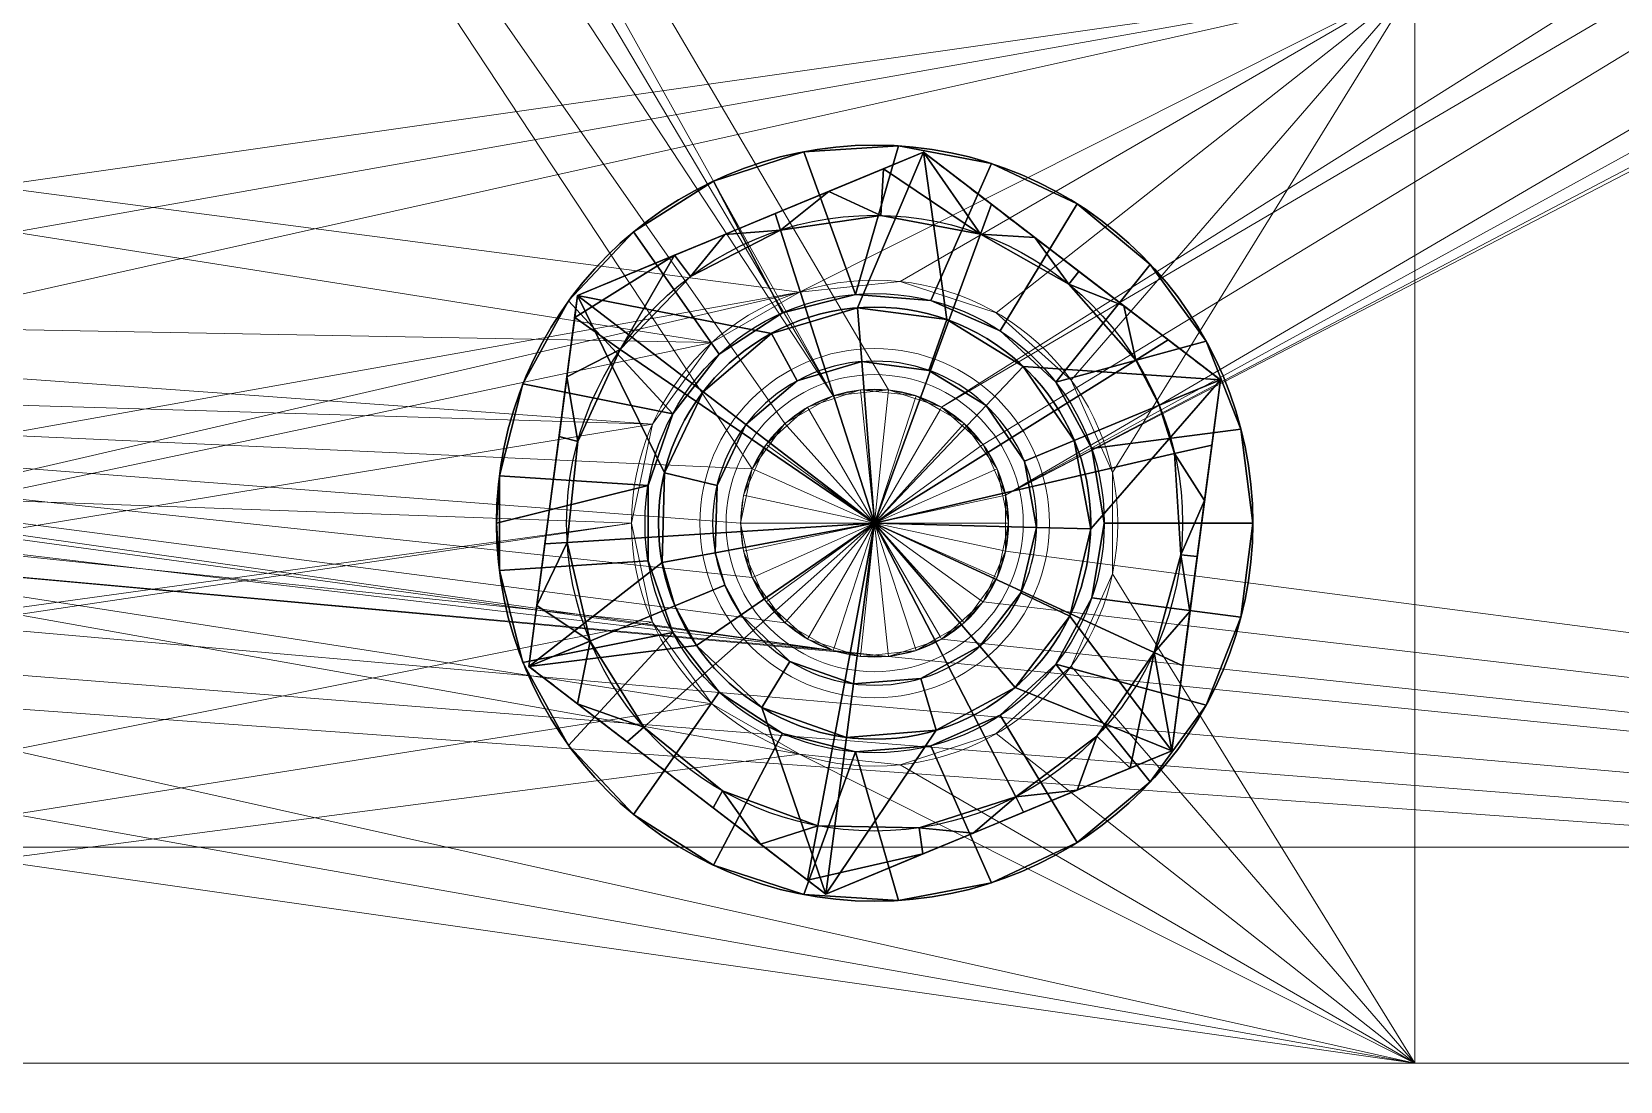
# Model space of a CAD drawing. Header units: millimetres. Extents: x 0 to 1550, y -55 to 90.
# Drawn here: x 35.9 to 65.3, y -21.33 to -1.9 of the extents above; entities that cross this region are included whole.
import ezdxf
from ezdxf.lldxf.tags import DXFTag

# ---------------------------------------------------------------- set-up
doc = ezdxf.new("R2010")
doc.units = ezdxf.units.MM
doc.layers.add('1', color=7, linetype='Continuous', true_color=0xffffff)
tags = doc.linetypes.add('DASHED', pattern=[25.72, 12.86, -12.86]).pattern_tags.tags
tags[6:7] = [DXFTag(74, 4), DXFTag(75, 0), DXFTag(340, '0'), DXFTag(46, 0.0), DXFTag(50, 0.0), DXFTag(44, 0.0), DXFTag(45, 0.0)]
tags[4:5] = [DXFTag(74, 4), DXFTag(75, 0), DXFTag(340, '0'), DXFTag(46, 0.0), DXFTag(50, 0.0), DXFTag(44, 0.0), DXFTag(45, 0.0)]

# ---------------------------------------------------------------- blocks, each defined once
blk = doc.blocks.new('UG_SURFACE_002')
at = {"layer": '1', "color": 30, "linetype": 'Continuous', "lineweight": 18}
for points in [[(44.233792, 46.358146, 144.999996), (24.890738, 81.039555, 144.999996), (24.890738, 78.960441, 144.999996)], [(24.890738, 81.039555, 144.999996), (44.233792, 46.358146, 144.999996), (45.259178, 46.465918, 144.999996)], [(45.259178, 46.465918, 144.999996), (46.239749, 46.147309, 144.999996), (100.000001, 79.999998, 144.999996), (24.890738, 81.039555, 144.999996)], [(100.432269, 77.966318, 144.999996), (100.000001, 79.999998, 144.999996), (46.239749, 46.147309, 144.999996)], [(24.890738, 78.960441, 144.999996), (24.045086, 77.061072, 144.999996), (44.233792, 46.358146, 144.999996)], [(100.432269, 77.966318, 144.999996), (46.239749, 46.147309, 144.999996), (47.005959, 45.457415, 144.999996)], [(47.005959, 45.457415, 144.999996), (47.425319, 44.515517, 144.999996), (101.654343, 76.284274, 144.999996), (100.432269, 77.966318, 144.999996)], [(43.340892, 45.842629, 144.999996), (44.233792, 46.358146, 144.999996), (24.045086, 77.061072, 144.999996), (22.500001, 75.66987, 144.999996)], [(47.425319, 44.515517, 144.999996), (103.454918, 75.244717, 144.999996), (101.654343, 76.284274, 144.999996)], [(10.259178, 46.465918, 144.999996), (42.734865, 45.008503, 144.999996), (22.500001, 75.66987, 144.999996), (20.522643, 75.027391, 144.999996)], [(22.500001, 75.66987, 144.999996), (42.734865, 45.008503, 144.999996), (43.340892, 45.842629, 144.999996)], [(107.500002, 75.66987, 144.999996), (47.425319, 44.515517, 144.999996), (47.425319, 43.484483, 144.999996), (119.999997, 34.000002, 144.999996)], [(47.425319, 44.515517, 144.999996), (107.500002, 75.66987, 144.999996), (105.52264, 75.027391, 144.999996)], [(105.52264, 75.027391, 144.999996), (103.454918, 75.244717, 144.999996), (47.425319, 44.515517, 144.999996)], [(26.5, 70), (59.999999, 70), (59.999999, 10.5), (26.5, 10.5)], [(10.259178, 46.465918, 144.999996), (42.520501, 44, 144.999996), (42.734865, 45.008503, 144.999996)], [(10.259178, 46.465918, 144.999996), (44.233792, 41.641854, 144.999996), (43.340892, 42.157371, 144.999996)], [(43.340892, 42.157371, 144.999996), (42.734865, 42.991497, 144.999996), (10.259178, 46.465918, 144.999996)], [(42.734865, 42.991497, 144.999996), (42.520501, 44, 144.999996), (10.259178, 46.465918, 144.999996)], [(44.233792, 41.641854, 144.999996), (10.259178, 46.465918, 144.999996), (11.23975, 46.147309, 144.999996)], [(45.259178, 46.465918, 144.999996), (44.233792, 46.358146, 144.999996), (44.740822, 46.465918, 129.999995)], [(44.233792, 46.358146, 144.999996), (44.250537, 46.306614, 129.999995), (44.740822, 46.465918, 129.999995)], [(45.000002, 44, 128.510162), (44.740822, 46.465918, 129.999995), (44.250537, 46.306614, 129.999995)], [(44.740822, 46.465918, 129.999995), (45.253515, 46.412032, 129.999995), (45.259178, 46.465918, 144.999996)], [(45.253515, 46.412032, 129.999995), (44.740822, 46.465918, 129.999995), (45.000002, 44, 128.510162)], [(45.259178, 46.465918, 144.999996), (45.253515, 46.412032, 129.999995), (45.766208, 46.358146, 129.999995)], [(46.239749, 46.147309, 144.999996), (45.259178, 46.465918, 144.999996), (45.766208, 46.358146, 129.999995)], [(43.760251, 46.147309, 129.999995), (44.233792, 46.358146, 144.999996), (43.340892, 45.842629, 144.999996)], [(43.760251, 46.147309, 129.999995), (44.250537, 46.306614, 129.999995), (44.233792, 46.358146, 144.999996)], [(44.250537, 46.306614, 129.999995), (43.760251, 46.147309, 129.999995), (45.000002, 44, 128.510162)], [(45.000002, 44, 128.510162), (45.766208, 46.358146, 129.999995), (45.253515, 46.412032, 129.999995)], [(46.212658, 46.100385, 129.999995), (45.766208, 46.358146, 129.999995), (45.000002, 44, 128.510162)], [(45.766208, 46.358146, 129.999995), (46.212658, 46.100385, 129.999995), (46.239749, 46.147309, 144.999996)], [(44.233792, 41.641854, 144.999996), (11.23975, 46.147309, 144.999996), (12.005958, 45.457415, 144.999996)], [(43.340892, 45.842629, 144.999996), (43.377146, 45.802362, 129.999995), (43.760251, 46.147309, 129.999995)], [(45.000002, 44, 128.510162), (43.760251, 46.147309, 129.999995), (43.377146, 45.802362, 129.999995)], [(45.000002, 44, 128.510162), (46.659108, 45.842629, 129.999995), (46.212658, 46.100385, 129.999995)], [(46.239749, 46.147309, 144.999996), (46.212658, 46.100385, 129.999995), (46.659108, 45.842629, 129.999995)], [(47.005959, 45.457415, 144.999996), (46.239749, 46.147309, 144.999996), (46.659108, 45.842629, 129.999995)], [(43.340892, 45.842629, 144.999996), (42.734865, 45.008503, 144.999996), (42.994041, 45.457415, 129.999995)], [(42.994041, 45.457415, 129.999995), (43.377146, 45.802362, 129.999995), (43.340892, 45.842629, 144.999996)], [(43.377146, 45.802362, 129.999995), (42.994041, 45.457415, 129.999995), (45.000002, 44, 128.510162)], [(46.962123, 45.425564, 129.999995), (46.659108, 45.842629, 129.999995), (45.000002, 44, 128.510162)], [(46.659108, 45.842629, 129.999995), (46.962123, 45.425564, 129.999995), (47.005959, 45.457415, 144.999996)], [(44.233792, 41.641854, 144.999996), (12.005958, 45.457415, 144.999996), (12.425317, 44.515517, 144.999996)], [(42.734865, 45.008503, 144.999996), (42.784363, 44.986464, 129.999995), (42.994041, 45.457415, 129.999995)], [(45.000002, 44, 128.510162), (42.994041, 45.457415, 129.999995), (42.784363, 44.986464, 129.999995)], [(45.000002, 44, 128.510162), (47.265135, 45.008503, 129.999995), (46.962123, 45.425564, 129.999995)], [(47.005959, 45.457415, 144.999996), (46.962123, 45.425564, 129.999995), (47.265135, 45.008503, 129.999995)], [(47.425319, 44.515517, 144.999996), (47.005959, 45.457415, 144.999996), (47.265135, 45.008503, 129.999995)], [(42.734865, 45.008503, 144.999996), (42.520501, 44, 144.999996), (42.574681, 44.515517, 129.999995)], [(42.574681, 44.515517, 129.999995), (42.784363, 44.986464, 129.999995), (42.734865, 45.008503, 144.999996)], [(42.784363, 44.986464, 129.999995), (42.574681, 44.515517, 129.999995), (45.000002, 44, 128.510162)], [(47.372319, 44.504251, 129.999995), (47.265135, 45.008503, 129.999995), (45.000002, 44, 128.510162)], [(47.265135, 45.008503, 129.999995), (47.372319, 44.504251, 129.999995), (47.425319, 44.515517, 144.999996)], [(45.259178, 41.534081, 144.999996), (12.425317, 44.515517, 144.999996), (12.425317, 43.484483, 144.999996), (119.999997, 34.000002, 144.999996)], [(12.425317, 44.515517, 144.999996), (45.259178, 41.534081, 144.999996), (44.233792, 41.641854, 144.999996)], [(42.520501, 44, 144.999996), (42.520501, 44, 129.999995), (42.574681, 44.515517, 129.999995)], [(45.000002, 44, 128.510162), (42.574681, 44.515517, 129.999995), (42.520501, 44, 129.999995)], [(45.000002, 44, 128.510162), (47.479499, 44, 129.999995), (47.372319, 44.504251, 129.999995)], [(47.425319, 44.515517, 144.999996), (47.372319, 44.504251, 129.999995), (47.479499, 44, 129.999995)], [(47.479499, 44, 129.999995), (47.425319, 43.484483, 144.999996), (47.425319, 44.515517, 144.999996)], [(42.520501, 44, 144.999996), (42.734865, 42.991497, 144.999996), (42.574681, 43.484483, 129.999995)], [(42.574681, 43.484483, 129.999995), (42.520501, 44, 129.999995), (42.520501, 44, 144.999996)], [(42.520501, 44, 129.999995), (42.574681, 43.484483, 129.999995), (45.000002, 44, 128.510162)], [(45.000002, 44, 128.510162), (42.574681, 43.484483, 129.999995), (42.784363, 43.013535, 129.999995)], [(42.784363, 43.013535, 129.999995), (42.994041, 42.542588, 129.999995), (45.000002, 44, 128.510162)], [(45.000002, 44, 128.510162), (42.994041, 42.542588, 129.999995), (43.377146, 42.197637, 129.999995)], [(43.377146, 42.197637, 129.999995), (43.760251, 41.85269, 129.999995), (45.000002, 44, 128.510162)], [(45.000002, 44, 128.510162), (43.760251, 41.85269, 129.999995), (44.250537, 41.693386, 129.999995)], [(44.250537, 41.693386, 129.999995), (44.740822, 41.534081, 129.999995), (45.000002, 44, 128.510162)], [(45.000002, 44, 128.510162), (44.740822, 41.534081, 129.999995), (45.253515, 41.587967, 129.999995)], [(45.000002, 44, 128.510162), (45.766208, 41.641854, 129.999995), (46.212658, 41.899614, 129.999995)], [(45.000002, 44, 128.510162), (46.659108, 42.157371, 129.999995), (46.962123, 42.574435, 129.999995)], [(45.000002, 44, 128.510162), (47.265135, 42.991497, 129.999995), (47.372319, 43.495748, 129.999995)], [(47.372319, 43.495748, 129.999995), (47.479499, 44, 129.999995), (45.000002, 44, 128.510162)], [(46.962123, 42.574435, 129.999995), (47.265135, 42.991497, 129.999995), (45.000002, 44, 128.510162)], [(46.212658, 41.899614, 129.999995), (46.659108, 42.157371, 129.999995), (45.000002, 44, 128.510162)], [(45.253515, 41.587967, 129.999995), (45.766208, 41.641854, 129.999995), (45.000002, 44, 128.510162)], [(47.479499, 44, 129.999995), (47.372319, 43.495748, 129.999995), (47.425319, 43.484483, 144.999996)], [(119.999997, 34.000002, 144.999996), (12.425317, 43.484483, 144.999996), (12.005958, 42.542588, 144.999996)], [(42.734865, 42.991497, 144.999996), (42.784363, 43.013535, 129.999995), (42.574681, 43.484483, 129.999995)], [(119.999997, 34.000002, 144.999996), (47.425319, 43.484483, 144.999996), (47.005959, 42.542588, 144.999996)], [(47.265135, 42.991497, 129.999995), (47.005959, 42.542588, 144.999996), (47.425319, 43.484483, 144.999996)], [(47.425319, 43.484483, 144.999996), (47.372319, 43.495748, 129.999995), (47.265135, 42.991497, 129.999995)], [(42.994041, 42.542588, 129.999995), (42.784363, 43.013535, 129.999995), (42.734865, 42.991497, 144.999996)], [(42.994041, 42.542588, 129.999995), (42.734865, 42.991497, 144.999996), (43.340892, 42.157371, 144.999996)], [(47.265135, 42.991497, 129.999995), (46.962123, 42.574435, 129.999995), (47.005959, 42.542588, 144.999996)], [(12.005958, 42.542588, 144.999996), (11.23975, 41.85269, 144.999996), (119.999997, 34.000002, 144.999996)], [(43.340892, 42.157371, 144.999996), (43.377146, 42.197637, 129.999995), (42.994041, 42.542588, 129.999995)], [(47.005959, 42.542588, 144.999996), (46.239749, 41.85269, 144.999996), (119.999997, 34.000002, 144.999996)], [(46.659108, 42.157371, 129.999995), (46.239749, 41.85269, 144.999996), (47.005959, 42.542588, 144.999996)], [(47.005959, 42.542588, 144.999996), (46.962123, 42.574435, 129.999995), (46.659108, 42.157371, 129.999995)], [(43.760251, 41.85269, 129.999995), (43.377146, 42.197637, 129.999995), (43.340892, 42.157371, 144.999996)], [(43.340892, 42.157371, 144.999996), (44.233792, 41.641854, 144.999996), (43.760251, 41.85269, 129.999995)], [(46.659108, 42.157371, 129.999995), (46.212658, 41.899614, 129.999995), (46.239749, 41.85269, 144.999996)], [(0, 34.000002, 144.999996), (119.999997, 34.000002, 144.999996), (11.23975, 41.85269, 144.999996), (10.259178, 41.534081, 144.999996)], [(44.233792, 41.641854, 144.999996), (44.250537, 41.693386, 129.999995), (43.760251, 41.85269, 129.999995)], [(119.999997, 34.000002, 144.999996), (46.239749, 41.85269, 144.999996), (45.259178, 41.534081, 144.999996)], [(45.766208, 41.641854, 129.999995), (45.259178, 41.534081, 144.999996), (46.239749, 41.85269, 144.999996)], [(46.239749, 41.85269, 144.999996), (46.212658, 41.899614, 129.999995), (45.766208, 41.641854, 129.999995)], [(44.740822, 41.534081, 129.999995), (44.250537, 41.693386, 129.999995), (44.233792, 41.641854, 144.999996)], [(44.740822, 41.534081, 129.999995), (44.233792, 41.641854, 144.999996), (45.259178, 41.534081, 144.999996)], [(45.259178, 41.534081, 144.999996), (45.253515, 41.587967, 129.999995), (44.740822, 41.534081, 129.999995)], [(45.766208, 41.641854, 129.999995), (45.253515, 41.587967, 129.999995), (45.259178, 41.534081, 144.999996)], [(0, 37.999999, 133.000001), (119.999997, 37.999999, 133.000001), (119.999997, 34.000002, 133.000001), (0, 34.000002, 133.000001)], [(0, 37.999999, 12), (119.999997, 37.999999, 12), (119.999997, 37.999999, 133.000001), (0, 37.999999, 133.000001)], [(15.62717, 20.967131, 12), (17.999999, 20.196153, 12), (119.999997, 37.999999, 12), (0, 37.999999, 12)], [(119.999997, 37.999999, 12), (17.999999, 20.196153, 12), (19.854102, 18.526712, 12)], [(19.854102, 18.526712, 12), (20.868886, 16.24747, 12), (119.999997, 37.999999, 12)], [(100.985214, 19.458869, 12), (103.145897, 20.706339, 12), (119.999997, 37.999999, 12), (20.868886, 16.24747, 12)], [(0, 34.000002, 133.000001), (119.999997, 34.000002, 133.000001), (119.999997, 34.000002, 144.999996), (0, 34.000002, 144.999996)]]:
    blk.add_3dface(points, dxfattribs=at)
blk = doc.blocks.new('uxo_0602_BODY')
at = {"layer": '1', "color": 30, "linetype": 'Continuous', "lineweight": 18}
for p, q in [((0, 38, 12), (120, 38, 12)), ((0, 38, 133), (120, 38, 133)), ((0, 34, 145), (120, 34, 145)), ((0, 34, 133), (120, 34, 133))]:
    blk.add_line(p, q, dxfattribs=at)
at = {"layer": '1', "color": 3, "linetype": 'DASHED', "lineweight": 18, "extrusion": (0, 0, -1)}
for centre in [(-45, 44, -145), (-45, 44, -135)]:
    blk.add_circle(centre, 2.75, dxfattribs=at)
at = {"layer": '1', "color": 30, "linetype": 'Continuous', "lineweight": 18, "extrusion": (0, 0, -1)}
for centre in [(-45, 44, -145), (-45, 44, -130)]:
    blk.add_circle(centre, 2.479, dxfattribs=at)
at = {"layer": '1', "color": 30, "linetype": 'Continuous', "lineweight": 18}
blk.add_blockref('UG_SURFACE_002', (0, 0), dxfattribs=at)
blk = doc.blocks.new('UG_SURFACE_004')
at = {"layer": '1', "color": 30, "linetype": 'Continuous', "lineweight": 18}
for points in [[(59.999999, 70, 12), (26.5, 70, 12), (26.5, 10.5, 12), (59.999999, 10.5, 12)], [(26.5, 70), (59.999999, 70), (59.999999, 10.5), (26.5, 10.5)]]:
    blk.add_3dface(points, dxfattribs=at)
blk = doc.blocks.new('plohadka_pod_uxo_0602')
at = {"layer": '1', "color": 30, "linetype": 'Continuous', "lineweight": 18}
blk.add_blockref('UG_SURFACE_004', (0, 0), dxfattribs=at)
blk = doc.blocks.new('UG_SURFACE_018')
at = {"layer": '1', "color": 30, "linetype": 'Continuous', "lineweight": 18}
for points in [[(0, 20, 55), (0, 14.279754, 46.390578), (0, 13.344152, 48.011087)], [(0, 20, 55), (0, 14.475348, 44.529621), (0, 14.279754, 46.390578)], [(0, 20), (0, 14.475348, 9.529622), (0, 14.279754, 11.390576)], [(0, 20, 55), (0, 20), (0, 13.897114, 42.750001), (0, 14.475348, 44.529621)], [(0, 20), (0, 10.935603, 40.598337), (0, 12.645033, 41.359425)], [(0, 20), (0, 10.935603, 5.598336), (0, 12.645033, 6.359424)], [(0, 12.645033, 41.359425), (0, 13.897114, 42.750001), (0, 20)], [(0, 20), (0, 13.897114, 7.75), (0, 14.475348, 9.529622)], [(0, 20), (0, 0), (0, 9.064398, 5.598336), (0, 10.935603, 5.598336)], [(0, 14.279754, 11.390576), (0, 9.064398, 40.598337), (0, 10.935603, 40.598337), (0, 20)], [(0, 12.645033, 6.359424), (0, 13.897114, 7.75), (0, 20)], [(0, 13.344152, 48.011087), (0, 11.830315, 49.110953), (0, 20, 55)], [(0, 11.830315, 49.110953), (0, 10, 49.5), (0, 0, 55), (0, 20, 55)], [(10, 0, 55), (10, 20, 55), (0, 20, 55), (0, 0, 55)], [(0, 20, 55), (10, 20, 55), (10, 20), (0, 20)], [(10, 0), (0, 0), (0, 20), (10, 20)], [(10, 20, 55), (10, 11.830315, 49.110953), (10, 13.344152, 48.011087)], [(10, 20, 55), (10, 13.344152, 13.011088), (10, 14.279754, 11.390576)], [(10, 13.344152, 48.011087), (10, 14.279754, 46.390578), (10, 20, 55)], [(10, 20), (10, 13.897114, 7.75), (10, 12.645033, 6.359424)], [(10, 14.279754, 11.390576), (10, 14.475348, 9.529622), (10, 20), (10, 20, 55)], [(10, 14.279754, 46.390578), (10, 14.475348, 44.529621), (10, 20, 55)], [(10, 14.475348, 9.529622), (10, 13.897114, 7.75), (10, 20)], [(10, 14.475348, 44.529621), (10, 13.897114, 42.750001), (10, 13.344152, 13.011088), (10, 20, 55)], [(10, 0), (10, 20), (10, 10.935603, 5.598336), (10, 9.064398, 5.598336)], [(10, 20, 55), (10, 0, 55), (10, 10, 49.5), (10, 11.830315, 49.110953)], [(10, 12.645033, 6.359424), (10, 10.935603, 5.598336), (10, 20)], [(0, 14.475348, 44.529621), (10, 14.475348, 44.529621), (10, 14.279754, 46.390578), (0, 14.279754, 46.390578)], [(0, 13.897114, 42.750001), (10, 13.897114, 42.750001), (10, 14.475348, 44.529621), (0, 14.475348, 44.529621)], [(0, 14.475348, 9.529622), (10, 14.475348, 9.529622), (10, 14.279754, 11.390576), (0, 14.279754, 11.390576)], [(0, 13.897114, 7.75), (10, 13.897114, 7.75), (10, 14.475348, 9.529622), (0, 14.475348, 9.529622)], [(0, 14.279754, 46.390578), (10, 14.279754, 46.390578), (10, 13.344152, 48.011087), (0, 13.344152, 48.011087)], [(0, 14.279754, 11.390576), (0, 7.354966, 41.359425), (0, 9.064398, 40.598337)], [(0, 7.354966, 41.359425), (0, 14.279754, 11.390576), (0, 13.344152, 13.011088)], [(0, 14.279754, 11.390576), (10, 14.279754, 11.390576), (10, 13.344152, 13.011088), (0, 13.344152, 13.011088)], [(0, 12.645033, 41.359425), (10, 12.645033, 41.359425), (10, 13.897114, 42.750001), (0, 13.897114, 42.750001)], [(0, 12.645033, 6.359424), (10, 12.645033, 6.359424), (10, 13.897114, 7.75), (0, 13.897114, 7.75)], [(10, 11.830315, 14.110954), (10, 13.897114, 42.750001), (10, 12.645033, 41.359425)], [(10, 11.830315, 14.110954), (10, 13.344152, 13.011088), (10, 13.897114, 42.750001)], [(0, 13.344152, 48.011087), (10, 13.344152, 48.011087), (10, 11.830315, 49.110953), (0, 11.830315, 49.110953)], [(0, 7.354966, 41.359425), (0, 13.344152, 13.011088), (0, 11.830315, 14.110954)], [(0, 13.344152, 13.011088), (10, 13.344152, 13.011088), (10, 11.830315, 14.110954), (0, 11.830315, 14.110954)], [(0, 10.935603, 40.598337), (10, 10.935603, 40.598337), (10, 12.645033, 41.359425), (0, 12.645033, 41.359425)], [(0, 10.935603, 5.598336), (10, 10.935603, 5.598336), (10, 12.645033, 6.359424), (0, 12.645033, 6.359424)], [(10, 12.645033, 41.359425), (10, 10.935603, 40.598337), (10, 10, 14.5), (10, 11.830315, 14.110954)], [(0, 11.830315, 49.110953), (10, 11.830315, 49.110953), (10, 10, 49.5), (0, 10, 49.5)], [(0, 6.102886, 42.750001), (0, 7.354966, 41.359425), (0, 11.830315, 14.110954), (0, 10, 14.5)], [(0, 11.830315, 14.110954), (10, 11.830315, 14.110954), (10, 10, 14.5), (0, 10, 14.5)], [(0, 9.064398, 40.598337), (10, 9.064398, 40.598337), (10, 10.935603, 40.598337), (0, 10.935603, 40.598337)], [(0, 9.064398, 5.598336), (10, 9.064398, 5.598336), (10, 10.935603, 5.598336), (0, 10.935603, 5.598336)], [(10, 10.935603, 40.598337), (10, 8.169685, 14.110954), (10, 10, 14.5)], [(10, 10.935603, 40.598337), (10, 5.720246, 11.390576), (10, 6.655848, 13.011088)], [(10, 5.720246, 11.390576), (10, 10.935603, 40.598337), (10, 9.064398, 40.598337), (10, 0)], [(10, 6.655848, 13.011088), (10, 8.169685, 14.110954), (10, 10.935603, 40.598337)], [(0, 10, 49.5), (10, 10, 49.5), (10, 8.169685, 49.110953), (0, 8.169685, 49.110953)], [(0, 10, 14.5), (0, 5.524652, 44.529621), (0, 6.102886, 42.750001)], [(0, 5.524652, 44.529621), (0, 10, 14.5), (0, 8.169685, 14.110954), (0, 0, 55)], [(0, 0, 55), (0, 10, 49.5), (0, 8.169685, 49.110953)], [(0, 10, 14.5), (10, 10, 14.5), (10, 8.169685, 14.110954), (0, 8.169685, 14.110954)], [(10, 8.169685, 49.110953), (10, 10, 49.5), (10, 0, 55)], [(0, 7.354966, 41.359425), (10, 7.354966, 41.359425), (10, 9.064398, 40.598337), (0, 9.064398, 40.598337)], [(0, 7.354966, 6.359424), (0, 9.064398, 5.598336), (0, 0)], [(0, 7.354966, 6.359424), (10, 7.354966, 6.359424), (10, 9.064398, 5.598336), (0, 9.064398, 5.598336)], [(10, 0), (10, 9.064398, 5.598336), (10, 7.354966, 6.359424)], [(10, 9.064398, 40.598337), (10, 7.354966, 41.359425), (10, 0)], [(0, 8.169685, 49.110953), (10, 8.169685, 49.110953), (10, 6.655848, 48.011087), (0, 6.655848, 48.011087)], [(0, 0, 55), (0, 8.169685, 14.110954), (0, 6.655848, 13.011088)], [(0, 8.169685, 49.110953), (0, 6.655848, 48.011087), (0, 0, 55)], [(0, 8.169685, 14.110954), (10, 8.169685, 14.110954), (10, 6.655848, 13.011088), (0, 6.655848, 13.011088)], [(10, 0, 55), (10, 6.655848, 48.011087), (10, 8.169685, 49.110953)], [(0, 6.102886, 42.750001), (10, 6.102886, 42.750001), (10, 7.354966, 41.359425), (0, 7.354966, 41.359425)], [(0, 6.102886, 7.75), (0, 7.354966, 6.359424), (0, 0)], [(0, 6.102886, 7.75), (10, 6.102886, 7.75), (10, 7.354966, 6.359424), (0, 7.354966, 6.359424)], [(10, 0), (10, 7.354966, 6.359424), (10, 6.102886, 7.75)], [(10, 0), (10, 7.354966, 41.359425), (10, 6.102886, 42.750001)], [(0, 6.655848, 48.011087), (10, 6.655848, 48.011087), (10, 5.720246, 46.390578), (0, 5.720246, 46.390578)], [(0, 0, 55), (0, 6.655848, 13.011088), (0, 5.720246, 11.390576)], [(0, 0, 55), (0, 6.655848, 48.011087), (0, 5.720246, 46.390578)], [(0, 6.655848, 13.011088), (10, 6.655848, 13.011088), (10, 5.720246, 11.390576), (0, 5.720246, 11.390576)], [(10, 5.720246, 46.390578), (10, 6.655848, 48.011087), (10, 0, 55)], [(0, 5.524652, 44.529621), (10, 5.524652, 44.529621), (10, 6.102886, 42.750001), (0, 6.102886, 42.750001)], [(0, 0), (0, 5.524652, 9.529622), (0, 6.102886, 7.75)], [(0, 5.524652, 9.529622), (10, 5.524652, 9.529622), (10, 6.102886, 7.75), (0, 6.102886, 7.75)], [(10, 6.102886, 42.750001), (10, 5.524652, 44.529621), (10, 0, 55), (10, 0)], [(10, 6.102886, 7.75), (10, 5.524652, 9.529622), (10, 0)], [(0, 5.720246, 46.390578), (10, 5.720246, 46.390578), (10, 5.524652, 44.529621), (0, 5.524652, 44.529621)], [(0, 0, 55), (0, 5.720246, 46.390578), (0, 5.524652, 44.529621)], [(0, 5.720246, 11.390576), (0, 5.524652, 9.529622), (0, 0), (0, 0, 55)], [(0, 5.720246, 11.390576), (10, 5.720246, 11.390576), (10, 5.524652, 9.529622), (0, 5.524652, 9.529622)], [(10, 0, 55), (10, 5.524652, 44.529621), (10, 5.720246, 46.390578)], [(10, 0), (10, 5.524652, 9.529622), (10, 5.720246, 11.390576)], [(10, 0, 55), (0, 0, 55), (0, 0), (10, 0)]]:
    blk.add_3dface(points, dxfattribs=at)
blk = doc.blocks.new('upor_BODY')
at = {"layer": '1', "color": 30, "linetype": 'Continuous', "lineweight": 18}
for p, q in [((0, 20), (0, 0)), ((10, 0), (10, 20)), ((0, 0), (10, 0)), ((0, 0), (0, 0, 55)), ((10, 0), (10, 0, 55))]:
    blk.add_line(p, q, dxfattribs=at)
at = {"layer": '1', "color": 30, "linetype": 'Continuous', "lineweight": 18, "extrusion": (-1, 0, 0)}
for centre in [(-10, 10), (-10, 10, -10)]:
    blk.add_circle(centre, 4.5, dxfattribs=at)
at = {"layer": '1', "color": 30, "linetype": 'Continuous', "lineweight": 18}
blk.add_blockref('UG_SURFACE_018', (0, 0), dxfattribs=at)
blk = doc.blocks.new('UG_SURFACE_019')
at = {"layer": '1', "color": 190, "linetype": 'Continuous', "lineweight": 25}
for points in [[(-1.311669, 6.876011, 1.5), (-2.980455, 6.333789, 1.5), (-1.707206, 3.892037, 1.5), (-0.350962, 4.235484, 1.5)], [(-1.311669, 6.876011, 1.5), (-1.311669, 6.876011), (-2.980455, 6.333789), (-2.980455, 6.333789, 1.5)], [(-0.350962, 4.235484), (-1.707206, 3.892037), (-2.980455, 6.333789), (-1.311669, 6.876011)], [(0.439534, 6.986187, 1.5), (-1.311669, 6.876011, 1.5), (-0.350962, 4.235484, 1.5)], [(0.439534, 6.986187, 1.5), (0.439534, 6.986187), (-1.311669, 6.876011), (-1.311669, 6.876011, 1.5)], [(-0.350962, 4.235484), (-1.311669, 6.876011), (0.439534, 6.986187)], [(-0.350962, 4.235484, 1.5), (1.043313, 4.119951, 1.5), (2.163119, 6.657396, 1.5), (0.439534, 6.986187, 1.5)], [(0.439534, 6.986187), (2.163119, 6.657396), (1.043313, 4.119951), (-0.350962, 4.235484)], [(2.163119, 6.657396, 1.5), (2.163119, 6.657396), (0.439534, 6.986187), (0.439534, 6.986187, 1.5)], [(1.043313, 4.119951, 1.5), (2.32453, 3.557957, 1.5), (3.750788, 5.910296, 1.5), (2.163119, 6.657396, 1.5)], [(2.163119, 6.657396), (3.750788, 5.910296), (2.32453, 3.557957), (1.043313, 4.119951)], [(3.750788, 5.910296, 1.5), (3.750788, 5.910296), (2.163119, 6.657396), (2.163119, 6.657396, 1.5)], [(-2.878447, 3.126827, 1.5), (-1.707206, 3.892037, 1.5), (-2.980455, 6.333789, 1.5), (-4.461968, 5.393593, 1.5)], [(-2.980455, 6.333789, 1.5), (-2.980455, 6.333789), (-4.461968, 5.393593), (-4.461968, 5.393593, 1.5)], [(-4.461968, 5.393593), (-2.980455, 6.333789), (-1.707206, 3.892037), (-2.878447, 3.126827)], [(5.10278, 4.79183, 1.5), (3.750788, 5.910296, 1.5), (2.32453, 3.557957, 1.5), (3.353847, 2.610404, 1.5)], [(3.353847, 2.610404), (2.32453, 3.557957), (3.750788, 5.910296), (5.10278, 4.79183)], [(5.10278, 4.79183, 1.5), (5.10278, 4.79183), (3.750788, 5.910296), (3.750788, 5.910296, 1.5)], [(-3.737764, 2.022777, 1.5), (-2.878447, 3.126827, 1.5), (-4.461968, 5.393593, 1.5), (-5.663119, 4.114497, 1.5)], [(-4.461968, 5.393593, 1.5), (-4.461968, 5.393593), (-5.663119, 4.114497), (-5.663119, 4.114497, 1.5)], [(-5.663119, 4.114497), (-4.461968, 5.393593), (-2.878447, 3.126827), (-3.737764, 2.022777)], [(6.134147, 3.372276, 1.5), (5.10278, 4.79183, 1.5), (3.353847, 2.610404, 1.5)], [(3.353847, 2.610404), (5.10278, 4.79183), (6.134147, 3.372276)], [(6.134147, 3.372276, 1.5), (6.134147, 3.372276), (5.10278, 4.79183), (5.10278, 4.79183, 1.5)], [(-1.707206, 3.892037, 1.5), (-1.707206, 3.892037), (-0.350962, 4.235484), (-0.350962, 4.235484, 1.5)], [(-0.350962, 4.235484, 1.5), (-0.350962, 4.235484), (1.043313, 4.119951), (1.043313, 4.119951, 1.5)], [(1.043313, 4.119951, 1.5), (1.043313, 4.119951), (2.32453, 3.557957), (2.32453, 3.557957, 1.5)], [(-5.663119, 4.114497, 1.5), (-6.508436, 2.576872, 1.5), (-3.737764, 2.022777, 1.5)], [(-5.663119, 4.114497, 1.5), (-5.663119, 4.114497), (-6.508436, 2.576872), (-6.508436, 2.576872, 1.5)], [(-3.737764, 2.022777), (-6.508436, 2.576872), (-5.663119, 4.114497)], [(-2.878447, 3.126827, 1.5), (-2.878447, 3.126827), (-1.707206, 3.892037), (-1.707206, 3.892037, 1.5)], [(2.32453, 3.557957, 1.5), (2.32453, 3.557957), (3.353847, 2.610404), (3.353847, 2.610404, 1.5)], [(3.353847, 2.610404, 1.5), (4.019723, 1.379973, 1.5), (6.780082, 1.740829, 1.5), (6.134147, 3.372276, 1.5)], [(6.134147, 3.372276), (6.780082, 1.740829), (4.019723, 1.379973), (3.353847, 2.610404)], [(6.780082, 1.740829, 1.5), (6.780082, 1.740829), (6.134147, 3.372276), (6.134147, 3.372276, 1.5)], [(-3.737764, 2.022777, 1.5), (-3.737764, 2.022777), (-2.878447, 3.126827), (-2.878447, 3.126827, 1.5)], [(-4.192036, 0.699527, 1.5), (-3.737764, 2.022777, 1.5), (-6.508436, 2.576872, 1.5), (-6.944803, 0.877333, 1.5)], [(-6.508436, 2.576872, 1.5), (-6.508436, 2.576872), (-6.944803, 0.877333), (-6.944803, 0.877333, 1.5)], [(-3.737764, 2.022777), (-4.192036, 0.699527), (-6.944803, 0.877333), (-6.508436, 2.576872)], [(3.353847, 2.610404, 1.5), (3.353847, 2.610404), (4.019723, 1.379973), (4.019723, 1.379973, 1.5)], [(-4.192036, 0.699527, 1.5), (-4.192036, 0.699527), (-3.737764, 2.022777), (-3.737764, 2.022777, 1.5)], [(4.019723, 1.379973, 1.5), (4.25, 0, 1.5), (7, 0, 1.5), (6.780082, 1.740829, 1.5)], [(6.780082, 1.740829), (7, 0), (4.25, 0), (4.019723, 1.379973)], [(7, 0, 1.5), (7, 0), (6.780082, 1.740829), (6.780082, 1.740829, 1.5)], [(4.019723, 1.379973, 1.5), (4.019723, 1.379973), (4.25, 0), (4.25, 0, 1.5)], [(-4.192036, 0.699527, 1.5), (-6.944803, 0.877333, 1.5), (-7, 0, 1.5)], [(-7, 0, 1.5), (-6.944803, 0.877333), (-6.944803, -0.877333)], [(-7, 0, 1.5), (-6.944803, 0.877333, 1.5), (-6.944803, 0.877333)], [(-7, 0, 1.5), (-6.944803, -0.877333, 1.5), (-4.192036, -0.699527, 1.5), (-4.192036, 0.699527, 1.5)], [(-6.944803, -0.877333), (-6.944803, 0.877333), (-4.192036, 0.699527), (-4.192036, -0.699527)], [(-4.192036, -0.699527, 1.5), (-4.192036, -0.699527), (-4.192036, 0.699527), (-4.192036, 0.699527, 1.5)], [(-6.944803, -0.877333), (-6.944803, -0.877333, 1.5), (-7, 0, 1.5)], [(6.780082, -1.740829, 1.5), (7, 0, 1.5), (4.25, 0, 1.5), (4.019723, -1.379973, 1.5)], [(7, 0), (6.780082, -1.740829), (4.019723, -1.379973), (4.25, 0)], [(4.25, 0, 1.5), (4.25, 0), (4.019723, -1.379973), (4.019723, -1.379973, 1.5)], [(6.780082, -1.740829, 1.5), (6.780082, -1.740829), (7, 0), (7, 0, 1.5)], [(-6.944803, -0.877333, 1.5), (-6.508436, -2.576872, 1.5), (-3.737764, -2.022777, 1.5), (-4.192036, -0.699527, 1.5)], [(-4.192036, -0.699527), (-3.737764, -2.022777), (-6.508436, -2.576872), (-6.944803, -0.877333)], [(-6.944803, -0.877333, 1.5), (-6.944803, -0.877333), (-6.508436, -2.576872), (-6.508436, -2.576872, 1.5)], [(-3.737764, -2.022777, 1.5), (-3.737764, -2.022777), (-4.192036, -0.699527), (-4.192036, -0.699527, 1.5)], [(6.134147, -3.372276, 1.5), (6.780082, -1.740829, 1.5), (4.019723, -1.379973, 1.5), (3.353847, -2.610404, 1.5)], [(3.353847, -2.610404), (4.019723, -1.379973), (6.780082, -1.740829), (6.134147, -3.372276)], [(4.019723, -1.379973, 1.5), (4.019723, -1.379973), (3.353847, -2.610404), (3.353847, -2.610404, 1.5)], [(6.134147, -3.372276, 1.5), (6.134147, -3.372276), (6.780082, -1.740829), (6.780082, -1.740829, 1.5)], [(-3.737764, -2.022777, 1.5), (-6.508436, -2.576872, 1.5), (-5.663119, -4.114497, 1.5)], [(-5.663119, -4.114497), (-6.508436, -2.576872), (-3.737764, -2.022777)], [(-5.663119, -4.114497, 1.5), (-4.461968, -5.393593, 1.5), (-2.878447, -3.126827, 1.5), (-3.737764, -2.022777, 1.5)], [(-3.737764, -2.022777), (-2.878447, -3.126827), (-4.461968, -5.393593), (-5.663119, -4.114497)], [(-2.878447, -3.126827, 1.5), (-2.878447, -3.126827), (-3.737764, -2.022777), (-3.737764, -2.022777, 1.5)], [(-6.508436, -2.576872, 1.5), (-6.508436, -2.576872), (-5.663119, -4.114497), (-5.663119, -4.114497, 1.5)], [(3.353847, -2.610404, 1.5), (2.32453, -3.557957, 1.5), (3.750788, -5.910296, 1.5), (5.10278, -4.79183, 1.5)], [(5.10278, -4.79183), (3.750788, -5.910296), (2.32453, -3.557957), (3.353847, -2.610404)], [(3.353847, -2.610404, 1.5), (3.353847, -2.610404), (2.32453, -3.557957), (2.32453, -3.557957, 1.5)], [(3.353847, -2.610404, 1.5), (5.10278, -4.79183, 1.5), (6.134147, -3.372276, 1.5)], [(6.134147, -3.372276), (5.10278, -4.79183), (3.353847, -2.610404)], [(-4.461968, -5.393593, 1.5), (-2.980455, -6.333789, 1.5), (-1.707206, -3.892037, 1.5), (-2.878447, -3.126827, 1.5)], [(-2.878447, -3.126827), (-1.707206, -3.892037), (-2.980455, -6.333789), (-4.461968, -5.393593)], [(-1.707206, -3.892037, 1.5), (-1.707206, -3.892037), (-2.878447, -3.126827), (-2.878447, -3.126827, 1.5)], [(5.10278, -4.79183, 1.5), (5.10278, -4.79183), (6.134147, -3.372276), (6.134147, -3.372276, 1.5)], [(2.163119, -6.657396, 1.5), (3.750788, -5.910296, 1.5), (2.32453, -3.557957, 1.5), (1.043313, -4.119951, 1.5)], [(1.043313, -4.119951), (2.32453, -3.557957), (3.750788, -5.910296), (2.163119, -6.657396)], [(2.32453, -3.557957, 1.5), (2.32453, -3.557957), (1.043313, -4.119951), (1.043313, -4.119951, 1.5)], [(-5.663119, -4.114497, 1.5), (-5.663119, -4.114497), (-4.461968, -5.393593), (-4.461968, -5.393593, 1.5)], [(-2.980455, -6.333789, 1.5), (-1.311669, -6.876011, 1.5), (-0.350962, -4.235484, 1.5), (-1.707206, -3.892037, 1.5)], [(-1.311669, -6.876011), (-2.980455, -6.333789), (-1.707206, -3.892037), (-0.350962, -4.235484)], [(-0.350962, -4.235484, 1.5), (-0.350962, -4.235484), (-1.707206, -3.892037), (-1.707206, -3.892037, 1.5)], [(-0.350962, -4.235484, 1.5), (-1.311669, -6.876011, 1.5), (0.439534, -6.986187, 1.5)], [(0.439534, -6.986187), (-1.311669, -6.876011), (-0.350962, -4.235484)], [(0.439534, -6.986187, 1.5), (2.163119, -6.657396, 1.5), (1.043313, -4.119951, 1.5), (-0.350962, -4.235484, 1.5)], [(-0.350962, -4.235484), (1.043313, -4.119951), (2.163119, -6.657396), (0.439534, -6.986187)], [(1.043313, -4.119951, 1.5), (1.043313, -4.119951), (-0.350962, -4.235484), (-0.350962, -4.235484, 1.5)], [(3.750788, -5.910296, 1.5), (3.750788, -5.910296), (5.10278, -4.79183), (5.10278, -4.79183, 1.5)], [(-4.461968, -5.393593, 1.5), (-4.461968, -5.393593), (-2.980455, -6.333789), (-2.980455, -6.333789, 1.5)], [(2.163119, -6.657396, 1.5), (2.163119, -6.657396), (3.750788, -5.910296), (3.750788, -5.910296, 1.5)], [(-2.980455, -6.333789, 1.5), (-2.980455, -6.333789), (-1.311669, -6.876011), (-1.311669, -6.876011, 1.5)], [(0.439534, -6.986187, 1.5), (0.439534, -6.986187), (2.163119, -6.657396), (2.163119, -6.657396, 1.5)], [(-1.311669, -6.876011, 1.5), (-1.311669, -6.876011), (0.439534, -6.986187), (0.439534, -6.986187, 1.5)]]:
    blk.add_3dface(points, dxfattribs=at)
blk = doc.blocks.new('1143_1_5-8-14_BODY')
at = {"layer": '1', "color": 190, "linetype": 'Continuous', "lineweight": 25, "extrusion": (0, 0, -1)}
blk.add_circle((0, 0, -1.5), 7, dxfattribs=at)
at = {"layer": '1', "color": 190, "linetype": 'Continuous', "lineweight": 25}
for centre, radius in [((0, 0), 7), ((0, 0, 1.5), 4.25), ((0, 0), 4.25)]:
    blk.add_circle(centre, radius, dxfattribs=at)
blk.add_blockref('UG_SURFACE_019', (0, 0), dxfattribs=at)
blk = doc.blocks.new('UG_SURFACE_020')
at = {"layer": '1', "color": 251, "linetype": 'Continuous', "lineweight": 25}
for points in [[(-3.654182, 1.626947), (-2.676522, 2.972579), (-3.464102, 6), (-6.928203, 0)], [(-6.928203, 0), (-3.464102, 6), (-4.764903, 3.746946, -4.791187), (-5.278847, 2.856769, -4.825479)], [(-3.464102, 6), (-3.464102, 6, -4.290896), (-4.257825, 4.625231, -4.661303), (-4.764903, 3.746946, -4.791187)], [(-3.860505, 4.193626, -5), (-4.257825, 4.625231, -4.661303), (-3.464102, 6, -4.290896)], [(-3.464102, 6, -4.290896), (-2.663927, 6, -4.467973), (-3.860505, 4.193626, -5)], [(-2.663927, 6, -4.467973), (-2.289664, 5.219908, -5), (-3.860505, 4.193626, -5)], [(-3.464102, 6), (-2.676522, 2.972579), (-1.236068, 3.804226)], [(-1.236068, 3.804226), (0.418114, 3.978088), (3.464102, 6), (-3.464102, 6)], [(-3.464102, 6), (3.464102, 6), (0.510447, 6, -4.814282), (-0.497174, 6, -4.814923)], [(-0.497174, 6, -4.814923), (-1.568555, 6, -4.710377), (-2.663927, 6, -4.467973), (-3.464102, 6)], [(-2.663927, 6, -4.467973), (-3.464102, 6, -4.290896), (-3.464102, 6)], [(-2.289664, 5.219908, -5), (-2.663927, 6, -4.467973), (-1.568555, 6, -4.710377)], [(-0.470702, 5.680532, -5), (-2.289664, 5.219908, -5), (-1.568555, 6, -4.710377)], [(-1.568555, 6, -4.710377), (-0.497174, 6, -4.814923), (-0.470702, 5.680532, -5)], [(-0.470702, 5.680532, -5), (-0.497174, 6, -4.814923), (0.510447, 6, -4.814282)], [(0.510447, 6, -4.814282), (1.399267, 5.525582, -5), (-0.470702, 5.680532, -5)], [(3.464102, 6), (0.418114, 3.978088), (2, 3.464102)], [(3.464102, 6), (3.464102, 6, -4.290896), (1.519406, 6, -4.717448), (0.510447, 6, -4.814282)], [(0.510447, 6, -4.814282), (1.519406, 6, -4.717448), (1.399267, 5.525582, -5)], [(3.117604, 4.771849, -5), (1.399267, 5.525582, -5), (1.519406, 6, -4.717448)], [(1.519406, 6, -4.717448), (3.464102, 6, -4.290896), (3.668451, 5.646056, -4.387287)], [(1.519406, 6, -4.717448), (3.668451, 5.646056, -4.387287), (3.117604, 4.771849, -5)], [(2, 3.464102), (3.236068, 2.351141), (3.464102, 6)], [(6.928203, 0), (3.464102, 6), (3.236068, 2.351141), (3.91259, 0.831647)], [(3.464102, 6), (6.928203, 0), (5.782154, 1.985016, -4.761327), (4.780149, 3.720539, -4.793648)], [(4.780149, 3.720539, -4.793648), (4.225024, 4.682044, -4.649818), (3.464102, 6)], [(4.225024, 4.682044, -4.649818), (3.668451, 5.646056, -4.387287), (3.464102, 6)], [(3.668451, 5.646056, -4.387287), (3.464102, 6, -4.290896), (3.464102, 6)], [(-3.860505, 4.193626, -5), (-2.289664, 5.219908, -5), (-0.470702, 5.680532, -5), (0, 0, -5)], [(-0.470702, 5.680532, -5), (1.399267, 5.525582, -5), (3.117604, 4.771849, -5), (0, 0, -5)], [(3.117604, 4.771849, -5), (3.668451, 5.646056, -4.387287), (4.225024, 4.682044, -4.649818)], [(3.117604, 4.771849, -5), (4.498101, 3.501012, -5), (5.391158, 1.850787, -5), (0, 0, -5)], [(4.498101, 3.501012, -5), (3.117604, 4.771849, -5), (4.225024, 4.682044, -4.649818)], [(-4.764903, 3.746946, -4.791187), (-4.257825, 4.625231, -4.661303), (-3.860505, 4.193626, -5)], [(4.225024, 4.682044, -4.649818), (4.780149, 3.720539, -4.793648), (4.498101, 3.501012, -5)], [(0, 0, -5), (-5.622259, 0.938189, -5), (-5.013, 2.7129, -5), (-3.860505, 4.193626, -5)], [(-4.764903, 3.746946, -4.791187), (-3.860505, 4.193626, -5), (-5.013, 2.7129, -5)], [(0.418114, 3.978088, 18.999999), (-1.236068, 3.804226, 18.999999), (-0.927051, 2.85317, 20), (0.313585, 2.983566, 20)], [(-1.236068, 3.804226), (-1.236068, 3.804226, 18.999999), (0.418114, 3.978088, 18.999999), (0.418114, 3.978088)], [(2, 3.464102, 18.999999), (0.418114, 3.978088, 18.999999), (0.313585, 2.983566, 20), (1.5, 2.598076, 20)], [(0.418114, 3.978088), (0.418114, 3.978088, 18.999999), (2, 3.464102, 18.999999), (2, 3.464102)], [(-5.013, 2.7129, -5), (-5.278847, 2.856769, -4.825479), (-4.764903, 3.746946, -4.791187)], [(-1.236068, 3.804226, 18.999999), (-2.676522, 2.972579, 18.999999), (-2.007392, 2.229434, 20), (-0.927051, 2.85317, 20)], [(-2.676522, 2.972579), (-2.676522, 2.972579, 18.999999), (-1.236068, 3.804226, 18.999999), (-1.236068, 3.804226)], [(5.782154, 1.985016, -4.761327), (5.391158, 1.850787, -5), (4.498101, 3.501012, -5), (4.780149, 3.720539, -4.793648)], [(3.236068, 2.351141, 18.999999), (2, 3.464102, 18.999999), (1.5, 2.598076, 20), (2.427051, 1.763356, 20)], [(2, 3.464102), (2, 3.464102, 18.999999), (3.236068, 2.351141, 18.999999), (3.236068, 2.351141)], [(-2.676522, 2.972579, 18.999999), (-3.654182, 1.626947, 18.999999), (-2.740636, 1.22021, 20), (-2.007392, 2.229434, 20)], [(-3.654182, 1.626947), (-3.654182, 1.626947, 18.999999), (-2.676522, 2.972579, 18.999999), (-2.676522, 2.972579)], [(1.5, 2.598076, 20), (0.313585, 2.983566, 20), (-0.927051, 2.85317, 20), (0, 0, 20)], [(-5.278847, 2.856769, -4.825479), (-5.803055, 1.948814, -4.75662), (-6.928203, 0)], [(-5.803055, 1.948814, -4.75662), (-5.278847, 2.856769, -4.825479), (-5.013, 2.7129, -5)], [(-5.013, 2.7129, -5), (-5.622259, 0.938189, -5), (-5.803055, 1.948814, -4.75662)], [(-0.927051, 2.85317, 20), (-2.007392, 2.229434, 20), (-2.740636, 1.22021, 20), (0, 0, 20)], [(0, 0, 20), (2.934443, 0.623735, 20), (2.427051, 1.763356, 20), (1.5, 2.598076, 20)], [(3.91259, 0.831647, 18.999999), (3.236068, 2.351141, 18.999999), (2.427051, 1.763356, 20), (2.934443, 0.623735, 20)], [(3.236068, 2.351141), (3.236068, 2.351141, 18.999999), (3.91259, 0.831647, 18.999999), (3.91259, 0.831647)], [(-5.803055, 1.948814, -4.75662), (-6.319377, 1.054518, -4.591953), (-6.928203, 0)], [(-5.622259, 0.938189, -5), (-6.319377, 1.054518, -4.591953), (-5.803055, 1.948814, -4.75662)], [(5.391158, 1.850787, -5), (5.7, 0, -5), (5.391158, -1.850787, -5), (0, 0, -5)], [(5.391158, 1.850787, -5), (5.782154, 1.985016, -4.761327), (6.358746, 0.98633, -4.57577)], [(6.358746, 0.98633, -4.57577), (5.7, 0, -5), (5.391158, 1.850787, -5)], [(6.928203, 0), (6.358746, 0.98633, -4.57577), (5.782154, 1.985016, -4.761327)], [(-6.928203, 0), (-4, 0), (-3.654182, 1.626947)], [(-3.654182, 1.626947, 18.999999), (-4, 0, 18.999999), (-3, 0, 20), (-2.740636, 1.22021, 20)], [(-4, 0), (-4, 0, 18.999999), (-3.654182, 1.626947, 18.999999), (-3.654182, 1.626947)], [(-2.740636, 1.22021, 20), (-3, 0, 20), (-2.740636, -1.22021, 20), (0, 0, 20)], [(-6.319377, 1.054518, -4.591953), (-6.928203, 0, -4.290896), (-6.928203, 0)], [(-6.928203, 0, -4.290896), (-6.319377, 1.054518, -4.591953), (-5.622259, 0.938189, -5), (-5.7, 0, -5)], [(-5.622259, -0.938189, -5), (-5.7, 0, -5), (-5.622259, 0.938189, -5), (0, 0, -5)], [(6.358746, 0.98633, -4.57577), (6.928203, 0, -4.290896), (5.7, 0, -5)], [(6.928203, 0), (6.928203, 0, -4.290896), (6.358746, 0.98633, -4.57577)], [(2.934443, -0.623735, 20), (3, 0, 20), (2.934443, 0.623735, 20), (0, 0, 20)], [(4, 0, 18.999999), (3.91259, 0.831647, 18.999999), (2.934443, 0.623735, 20), (3, 0, 20)], [(4, 0), (3.91259, 0.831647), (3.91259, 0.831647, 18.999999), (4, 0, 18.999999)], [(3.91259, 0.831647), (4, 0), (6.928203, 0)], [(-6.928203, 0), (-3.654182, -1.626947), (-4, 0)], [(-2.676522, -2.972579), (-3.654182, -1.626947), (-6.928203, 0), (-3.464102, -6)], [(-6.928203, 0), (-5.802561, -1.94967, -4.756733), (-5.278847, -2.856769, -4.825479)], [(-5.278847, -2.856769, -4.825479), (-4.765008, -3.746764, -4.791204), (-3.464102, -6), (-6.928203, 0)], [(-6.928203, 0), (-6.319377, -1.054518, -4.591953), (-5.802561, -1.94967, -4.756733)], [(-6.928203, 0), (-6.928203, 0, -4.290896), (-6.319377, -1.054518, -4.591953)], [(-5.7, 0, -5), (-5.622259, -0.938189, -5), (-6.319377, -1.054518, -4.591953), (-6.928203, 0, -4.290896)], [(-3.860505, -4.193626, -5), (-5.013, -2.7129, -5), (-5.622259, -0.938189, -5), (0, 0, -5)], [(-4, 0, 18.999999), (-3.654182, -1.626947, 18.999999), (-2.740636, -1.22021, 20), (-3, 0, 20)], [(-3.654182, -1.626947), (-3.654182, -1.626947, 18.999999), (-4, 0, 18.999999), (-4, 0)], [(-0.470702, -5.680532, -5), (-2.289664, -5.219908, -5), (-3.860505, -4.193626, -5), (0, 0, -5)], [(-2.740636, -1.22021, 20), (-2.007392, -2.229434, 20), (-0.927051, -2.85317, 20), (0, 0, 20)], [(-0.927051, -2.85317, 20), (0.313585, -2.983566, 20), (1.5, -2.598076, 20), (0, 0, 20)], [(3.117604, -4.771849, -5), (1.399267, -5.525582, -5), (-0.470702, -5.680532, -5), (0, 0, -5)], [(1.5, -2.598076, 20), (2.427051, -1.763356, 20), (2.934443, -0.623735, 20), (0, 0, 20)], [(5.391158, -1.850787, -5), (4.498101, -3.501012, -5), (3.117604, -4.771849, -5), (0, 0, -5)], [(3, 0, 20), (2.934443, -0.623735, 20), (3.91259, -0.831647, 18.999999), (4, 0, 18.999999)], [(3.91259, -0.831647), (3.236068, -2.351141), (3.464102, -6), (6.928203, 0)], [(4.780149, -3.720539, -4.793648), (5.782154, -1.985016, -4.761327), (6.928203, 0), (3.464102, -6)], [(4, 0, 18.999999), (3.91259, -0.831647, 18.999999), (3.91259, -0.831647), (4, 0)], [(6.928203, 0), (4, 0), (3.91259, -0.831647)], [(5.391158, -1.850787, -5), (5.7, 0, -5), (6.359273, -0.985416, -4.57555)], [(5.7, 0, -5), (6.928203, 0, -4.290896), (6.359273, -0.985416, -4.57555)], [(5.782154, -1.985016, -4.761327), (6.359273, -0.985416, -4.57555), (6.928203, 0)], [(6.359273, -0.985416, -4.57555), (6.928203, 0, -4.290896), (6.928203, 0)], [(3.236068, -2.351141, 18.999999), (3.91259, -0.831647, 18.999999), (2.934443, -0.623735, 20), (2.427051, -1.763356, 20)], [(3.91259, -0.831647), (3.91259, -0.831647, 18.999999), (3.236068, -2.351141, 18.999999), (3.236068, -2.351141)], [(-5.802561, -1.94967, -4.756733), (-6.319377, -1.054518, -4.591953), (-5.622259, -0.938189, -5)], [(-5.802561, -1.94967, -4.756733), (-5.622259, -0.938189, -5), (-5.013, -2.7129, -5)], [(6.359273, -0.985416, -4.57555), (5.782154, -1.985016, -4.761327), (5.391158, -1.850787, -5)], [(-3.654182, -1.626947, 18.999999), (-2.676522, -2.972579, 18.999999), (-2.007392, -2.229434, 20), (-2.740636, -1.22021, 20)], [(-2.676522, -2.972579), (-2.676522, -2.972579, 18.999999), (-3.654182, -1.626947, 18.999999), (-3.654182, -1.626947)], [(2, -3.464102, 18.999999), (3.236068, -2.351141, 18.999999), (2.427051, -1.763356, 20), (1.5, -2.598076, 20)], [(-5.013, -2.7129, -5), (-5.278847, -2.856769, -4.825479), (-5.802561, -1.94967, -4.756733)], [(4.780149, -3.720539, -4.793648), (4.498101, -3.501012, -5), (5.391158, -1.850787, -5), (5.782154, -1.985016, -4.761327)], [(-2.676522, -2.972579, 18.999999), (-1.236068, -3.804226, 18.999999), (-0.927051, -2.85317, 20), (-2.007392, -2.229434, 20)], [(3.236068, -2.351141), (3.236068, -2.351141, 18.999999), (2, -3.464102, 18.999999), (2, -3.464102)], [(3.464102, -6), (3.236068, -2.351141), (2, -3.464102)], [(0.418114, -3.978088, 18.999999), (2, -3.464102, 18.999999), (1.5, -2.598076, 20), (0.313585, -2.983566, 20)], [(-4.765008, -3.746764, -4.791204), (-5.278847, -2.856769, -4.825479), (-5.013, -2.7129, -5)], [(-5.013, -2.7129, -5), (-3.860505, -4.193626, -5), (-4.765008, -3.746764, -4.791204)], [(-1.236068, -3.804226, 18.999999), (0.418114, -3.978088, 18.999999), (0.313585, -2.983566, 20), (-0.927051, -2.85317, 20)], [(-3.464102, -6), (-1.236068, -3.804226), (-2.676522, -2.972579)], [(-1.236068, -3.804226), (-1.236068, -3.804226, 18.999999), (-2.676522, -2.972579, 18.999999), (-2.676522, -2.972579)], [(2, -3.464102), (2, -3.464102, 18.999999), (0.418114, -3.978088, 18.999999), (0.418114, -3.978088)], [(2, -3.464102), (0.418114, -3.978088), (3.464102, -6)], [(4.225547, -4.681138, -4.650004), (3.117604, -4.771849, -5), (4.498101, -3.501012, -5)], [(4.498101, -3.501012, -5), (4.780149, -3.720539, -4.793648), (4.225547, -4.681138, -4.650004)], [(-4.765008, -3.746764, -4.791204), (-4.257825, -4.625231, -4.661303), (-3.464102, -6, -4.290896), (-3.464102, -6)], [(-3.860505, -4.193626, -5), (-4.257825, -4.625231, -4.661303), (-4.765008, -3.746764, -4.791204)], [(-3.464102, -6), (3.464102, -6), (0.418114, -3.978088), (-1.236068, -3.804226)], [(0.418114, -3.978088), (0.418114, -3.978088, 18.999999), (-1.236068, -3.804226, 18.999999), (-1.236068, -3.804226)], [(3.464102, -6), (4.225547, -4.681138, -4.650004), (4.780149, -3.720539, -4.793648)], [(-3.464102, -6, -4.290896), (-4.257825, -4.625231, -4.661303), (-3.860505, -4.193626, -5)], [(-3.860505, -4.193626, -5), (-2.631844, -6, -4.50819), (-3.464102, -6, -4.290896)], [(-3.860505, -4.193626, -5), (-2.289664, -5.219908, -5), (-2.631844, -6, -4.50819)], [(4.225547, -4.681138, -4.650004), (3.677975, -5.62956, -4.408481), (3.117604, -4.771849, -5)], [(3.464102, -6), (3.677975, -5.62956, -4.408481), (4.225547, -4.681138, -4.650004)], [(1.519406, -6, -4.717448), (1.399267, -5.525582, -5), (3.117604, -4.771849, -5), (3.677975, -5.62956, -4.408481)], [(-1.568555, -6, -4.710377), (-2.631844, -6, -4.50819), (-2.289664, -5.219908, -5)], [(-1.568555, -6, -4.710377), (-2.289664, -5.219908, -5), (-0.470702, -5.680532, -5)], [(-0.470702, -5.680532, -5), (1.399267, -5.525582, -5), (0.510447, -6, -4.814282)], [(1.399267, -5.525582, -5), (1.519406, -6, -4.717448), (0.510447, -6, -4.814282)], [(-0.470702, -5.680532, -5), (-0.497174, -6, -4.814923), (-1.568555, -6, -4.710377)], [(0.510447, -6, -4.814282), (-0.497174, -6, -4.814923), (-0.470702, -5.680532, -5)], [(3.677975, -5.62956, -4.408481), (3.464102, -6, -4.290896), (1.519406, -6, -4.717448)], [(3.464102, -6), (3.464102, -6, -4.290896), (3.677975, -5.62956, -4.408481)], [(-3.464102, -6), (-1.568555, -6, -4.710377), (-0.497174, -6, -4.814923)], [(-0.497174, -6, -4.814923), (0.510447, -6, -4.814282), (3.464102, -6), (-3.464102, -6)], [(-3.464102, -6), (-2.631844, -6, -4.50819), (-1.568555, -6, -4.710377)], [(-3.464102, -6), (-3.464102, -6, -4.290896), (-2.631844, -6, -4.50819)], [(0.510447, -6, -4.814282), (1.519406, -6, -4.717448), (3.464102, -6, -4.290896), (3.464102, -6)]]:
    blk.add_3dface(points, dxfattribs=at)
blk = doc.blocks.new('1009-m08x020_BODY')
at = {"layer": '1', "color": 251, "linetype": 'Continuous', "lineweight": 25}
for p, q in [((-3.464, 6), (-6.928, 0)), ((3.464, 6), (-3.464, 6)), ((-3.464, 6, -4.291), (-3.464, 6)), ((3.464, 6, -4.291), (3.464, 6)), ((6.928, 0), (3.464, 6)), ((-6.928, 0, -4.291), (-6.928, 0)), ((-6.928, 0), (-3.464, -6)), ((3.464, -6), (6.928, 0)), ((6.928, 0, -4.291), (6.928, 0)), ((-3.464, -6, -4.291), (-3.464, -6)), ((-3.464, -6), (3.464, -6)), ((3.464, -6, -4.291), (3.464, -6))]:
    blk.add_line(p, q, dxfattribs=at)
at = {"layer": '1', "color": 251, "linetype": 'Continuous', "lineweight": 25, "extrusion": (0, 0, -1)}
for centre, radius in [((0, 0, 5), 5.7), ((0, 0, -19), 4)]:
    blk.add_circle(centre, radius, dxfattribs=at)
at = {"layer": '1', "color": 251, "linetype": 'Continuous', "lineweight": 25}
for centre, radius in [((0, 0), 4), ((0, 0, 20), 3)]:
    blk.add_circle(centre, radius, dxfattribs=at)
at = {"layer": '1', "color": 4, "linetype": 'DASHED', "lineweight": 13, "extrusion": (0, 0, -1)}
for centre in [(0, 0), (0, 0, -19)]:
    blk.add_circle(centre, 3.234, dxfattribs=at)
at = {"layer": '1', "color": 251, "linetype": 'Continuous', "lineweight": 25, "extrusion": (-0.866025, 0.5, 9.56548e-16)}
blk.add_open_spline([(-3.464, 6, -4.291), (-4.03, 5.02, -4.617), (-4.604, 4.026, -4.826), (-5.34, 2.751, -4.827), (-5.488, 2.494, -4.814), (-5.781, 1.988, -4.766), (-5.926, 1.736, -4.729), (-6.36, 0.985, -4.589), (-6.645, 0.49, -4.454), (-6.928, 0, -4.291)], degree=3, knots=[0, 0, 0, 0, 0.5, 0.5, 0.625, 0.625, 0.75, 0.75, 1, 1, 1, 1], dxfattribs=at)
at = {"layer": '1', "color": 251, "linetype": 'Continuous', "lineweight": 25, "extrusion": (-3.18665e-30, 1, 1.65716e-15)}
blk.add_open_spline([(3.464, 6, -4.291), (2.904, 6, -4.453), (2.337, 6, -4.587), (1.181, 6, -4.775), (0.587, 6, -4.827), (-0.585, 6, -4.827), (-1.167, 6, -4.777), (-2.323, 6, -4.59), (-2.9, 6, -4.454), (-3.464, 6, -4.291)], degree=3, knots=[0, 0, 0, 0, 0.25, 0.25, 0.5, 0.5, 0.75, 0.75, 1, 1, 1, 1], dxfattribs=at)
at = {"layer": '1', "color": 251, "linetype": 'Continuous', "lineweight": 25, "extrusion": (-0.866025, -0.5, 3.34792e-15)}
blk.add_open_spline([(6.928, 0, -4.291), (6.363, 0.98, -4.617), (5.788, 1.974, -4.826), (5.052, 3.249, -4.827), (4.904, 3.506, -4.814), (4.612, 4.012, -4.766), (4.466, 4.264, -4.729), (4.033, 5.015, -4.589), (3.747, 5.51, -4.454), (3.464, 6, -4.291)], degree=3, knots=[0, 0, 0, 0, 0.5, 0.5, 0.625, 0.625, 0.75, 0.75, 1, 1, 1, 1], dxfattribs=at)
at = {"layer": '1', "color": 251, "linetype": 'Continuous', "lineweight": 25, "extrusion": (-0.866025, -0.5, -1.43482e-15)}
blk.add_open_spline([(-6.928, 0, -4.291), (-6.363, -0.98, -4.617), (-5.788, -1.974, -4.826), (-5.052, -3.249, -4.827), (-4.904, -3.506, -4.814), (-4.612, -4.012, -4.766), (-4.466, -4.264, -4.729), (-4.033, -5.015, -4.589), (-3.747, -5.51, -4.454), (-3.464, -6, -4.291)], degree=3, knots=[0, 0, 0, 0, 0.5, 0.5, 0.625, 0.625, 0.75, 0.75, 1, 1, 1, 1], dxfattribs=at)
at = {"layer": '1', "color": 251, "linetype": 'Continuous', "lineweight": 25, "extrusion": (-0.866025, 0.5, 0)}
blk.add_open_spline([(3.464, -6, -4.291), (4.03, -5.02, -4.617), (4.604, -4.026, -4.826), (5.34, -2.751, -4.827), (5.488, -2.494, -4.814), (5.781, -1.988, -4.766), (5.926, -1.736, -4.729), (6.36, -0.985, -4.589), (6.645, -0.49, -4.454), (6.928, 0, -4.291)], degree=3, knots=[0, 0, 0, 0, 0.5, 0.5, 0.625, 0.625, 0.75, 0.75, 1, 1, 1, 1], dxfattribs=at)
at = {"layer": '1', "color": 251, "linetype": 'Continuous', "lineweight": 25, "extrusion": (8.07284e-30, 1, -3.31431e-15)}
blk.add_open_spline([(-3.464, -6, -4.291), (-2.9, -6, -4.454), (-2.323, -6, -4.59), (-1.167, -6, -4.777), (-0.585, -6, -4.827), (0.587, -6, -4.827), (1.181, -6, -4.775), (2.337, -6, -4.587), (2.904, -6, -4.453), (3.464, -6, -4.291)], degree=3, knots=[0, 0, 0, 0, 0.25, 0.25, 0.5, 0.5, 0.75, 0.75, 1, 1, 1, 1], dxfattribs=at)
at = {"layer": '1', "color": 251, "linetype": 'Continuous', "lineweight": 25}
blk.add_blockref('UG_SURFACE_020', (0, 0), dxfattribs=at)

msp = doc.modelspace()

# ---------------------------------------------------------------- block references
at = {"layer": '1', "color": 3, "linetype": 'Continuous', "lineweight": 18}
for name, p in [('uxo_0602_BODY', (6.5, -55, -145)), ('plohadka_pod_uxo_0602', (6.5, -55, -157)), ('1143_1_5-8-14_BODY', (51.5, -11, 10))]:
    msp.add_blockref(name, p, dxfattribs=at)
at = {"layer": '1', "color": 80, "linetype": 'Continuous', "lineweight": 18, "extrusion": (-1, 0, 0), "rotation": 90}
msp.add_blockref('upor_BODY', (21, 0, -61.5), dxfattribs=at)
at = {"layer": '1', "color": 3, "linetype": 'Continuous', "lineweight": 18, "extrusion": (0, 0, -1), "rotation": 337.477326}
msp.add_blockref('1009-m08x020_BODY', (-51.5, -11, -11.5), dxfattribs=at)

doc.saveas('drawing.dxf')
